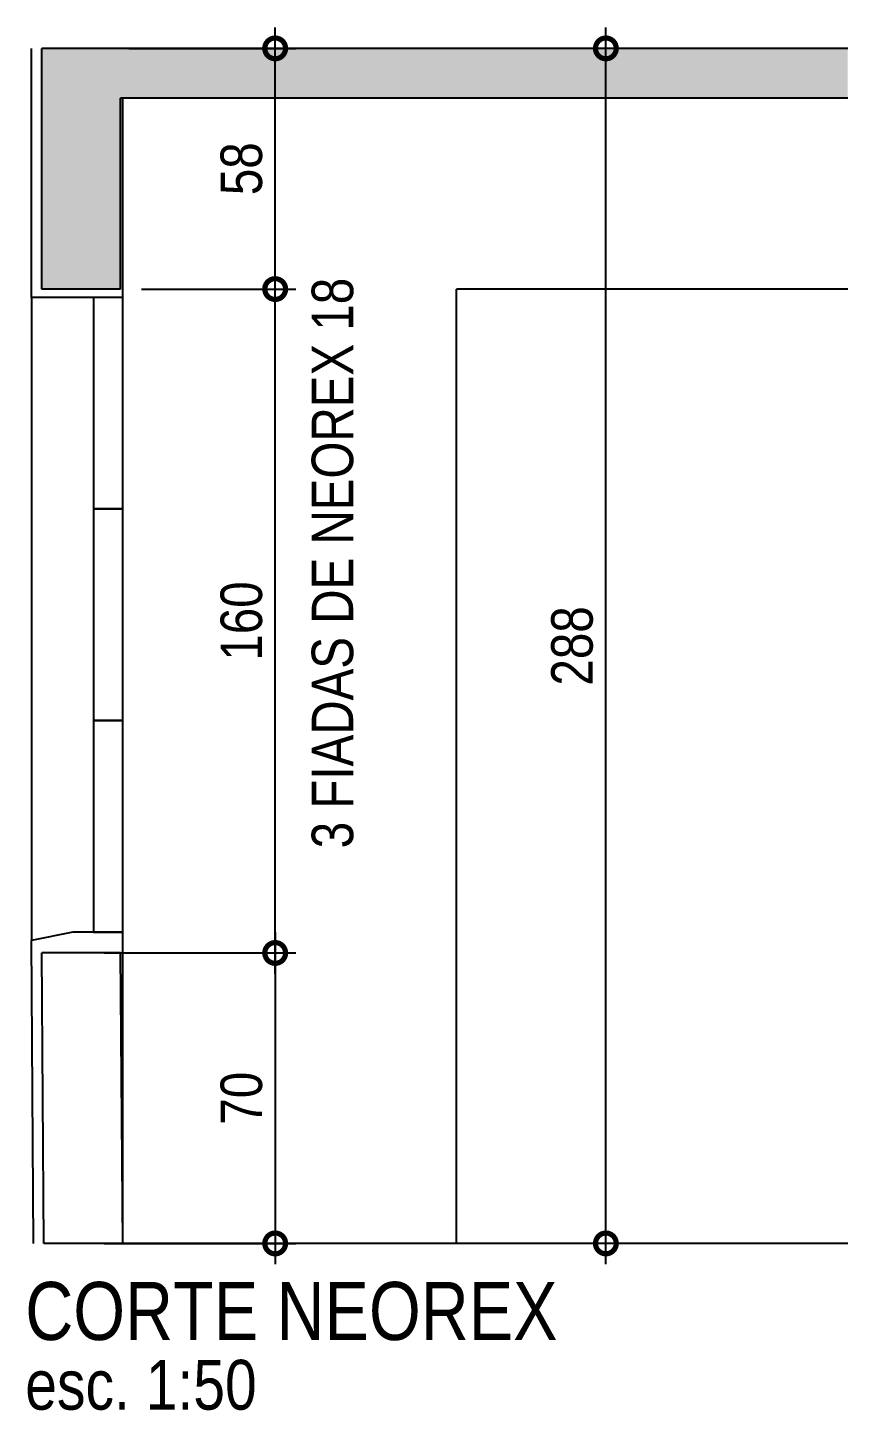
# Model space of a CAD drawing. Header units: metres. Extents: x -133 to 570, y -18 to 184.
# Drawn here: x 83.847 to 85.845, y 20.798 to 24.13 of the extents above; entities that cross this region are included whole.
import ezdxf
from ezdxf.enums import TextEntityAlignment as Align

# ---------------------------------------------------------------- set-up
doc = ezdxf.new("R2010")
doc.units = ezdxf.units.M
for name, color, linetype in [('ARQ-ALV ACAB', 4, 'Continuous'), ('ARQ-AUX1', 1, 'Continuous'), ('ARQ-DIM', 2, 'Continuous'), ('ARQ-TXT', 2, 'Continuous'), ('ARQ-TXT EMBASAM', 2, 'Continuous'), ('ES-CORTE', 2, 'Continuous')]:
    doc.layers.add(name, color=color, linetype=linetype)
doc.styles.add('Adesa', font='ARIALN.TTF')
doc.dimstyles.new('ADESA 1-0050', dxfattribs={"dimtxt": 0.1, "dimasz": 0.1, "dimexe": 0.05, "dimexo": 0.05, "dimgap": 0.03, "dimtad": 1, "dimdec": 1, "dimlfac": 100, "dimzin": 12, "dimtxsty": 'Adesa', "dimblk": 'DOTSMALL', "dimcen": 1, "dimdle": 0.05, "dimclrd": 1, "dimclre": 1, "dimclrt": 256, "dimazin": 3, "dimtm": 1e-09, "dimtfac": 1, "dimtdec": 1, "dimtmove": 1, "dimatfit": 0, "dimldrblk": 'DOTSMALL', "dimfxl": 0.8, "dimtvp": 2, "dimtolj": 1, "dimtzin": 0, "dimarcsym": 0})

# ---------------------------------------------------------------- blocks, each defined once
blk = doc.blocks.new('PL NEOREX 18')
at = {"layer": 'ARQ-AUX1'}
blk.add_lwpolyline([(0, 0), (0.51, 0), (0.51, -0.07), (0, -0.07)], close=True, dxfattribs=at)
blk = doc.blocks.new('_DotSmall')
at = {"color": 0, "linetype": 'ByBlock', "const_width": 0.5}
blk.add_lwpolyline([(-0.0625, 0, 1), (0.0625, 0, 1)], format="xyb", close=True, dxfattribs=at)
blk = doc.blocks.new('*D228')
at = {"layer": 'ARQ-DIM', "color": 1, "lineweight": -2, "transparency": 16777216}
for p, q in [((84.4438, 21.95), (84.4438, 21.15)), ((84.0312, 21.9), (84.4938, 21.9)), ((84.0312, 21.2), (84.4938, 21.2))]:
    blk.add_line(p, q, dxfattribs=at)
at = {"layer": 'Defpoints', "color": 0, "transparency": 16777216}
for p in [(83.9812, 21.9, 0), (83.9812, 21.2, 0), (84.4438, 21.2)]:
    blk.add_point(p, dxfattribs=at)
at = {"layer": 'ARQ-DIM', "color": 1, "lineweight": -2, "transparency": 16777216, "xscale": 0.1, "yscale": 0.1, "zscale": 0.1}
for p, rotation in [((84.4438, 21.9), 90), ((84.4438, 21.2), 270)]:
    blk.add_blockref('_DotSmall', p, dxfattribs=dict(at, rotation=rotation))
at = {"layer": 'ARQ-DIM', "transparency": 16777216, "insert": (84.3628, 21.55), "char_height": 0.1, "attachment_point": 5, "rotation": 90, "style": 'Adesa'}
blk.add_mtext('\\A1;70', dxfattribs=at)
blk = doc.blocks.new('*D229')
at = {"layer": 'ARQ-DIM', "color": 1, "lineweight": -2, "transparency": 16777216}
for p, q in [((84.4438, 21.85), (84.4438, 23.55)), ((84.1212, 23.5), (84.4938, 23.5)), ((84.0812, 21.9), (84.4938, 21.9))]:
    blk.add_line(p, q, dxfattribs=at)
at = {"layer": 'Defpoints', "color": 0, "transparency": 16777216}
for p in [(84.0712, 23.5, 0), (84.4438, 23.5), (84.0312, 21.9)]:
    blk.add_point(p, dxfattribs=at)
at = {"layer": 'ARQ-DIM', "color": 1, "lineweight": -2, "transparency": 16777216, "xscale": 0.1, "yscale": 0.1, "zscale": 0.1}
for p, rotation in [((84.4438, 23.5), 90), ((84.4438, 21.9), 270)]:
    blk.add_blockref('_DotSmall', p, dxfattribs=dict(at, rotation=rotation))
at = {"layer": 'ARQ-DIM', "transparency": 16777216, "insert": (84.3628, 22.7), "char_height": 0.1, "attachment_point": 5, "rotation": 90, "style": 'Adesa'}
blk.add_mtext('\\A1;160', dxfattribs=at)
blk = doc.blocks.new('*D227')
at = {"layer": 'ARQ-DIM', "color": 1, "lineweight": -2, "transparency": 16777216}
for p, q in [((84.4438, 23.45), (84.4438, 24.13)), ((84.0912, 24.08), (84.4938, 24.08)), ((84.1212, 23.5), (84.4938, 23.5))]:
    blk.add_line(p, q, dxfattribs=at)
at = {"layer": 'Defpoints', "color": 0, "transparency": 16777216}
for p in [(84.0412, 24.08, 0), (84.4438, 24.08), (84.0712, 23.5, 0)]:
    blk.add_point(p, dxfattribs=at)
at = {"layer": 'ARQ-DIM', "color": 1, "lineweight": -2, "transparency": 16777216, "xscale": 0.1, "yscale": 0.1, "zscale": 0.1}
for p, rotation in [((84.4438, 24.08), 90), ((84.4438, 23.5), 270)]:
    blk.add_blockref('_DotSmall', p, dxfattribs=dict(at, rotation=rotation))
at = {"layer": 'ARQ-DIM', "transparency": 16777216, "insert": (84.3628, 23.79), "char_height": 0.1, "attachment_point": 5, "rotation": 90, "style": 'Adesa'}
blk.add_mtext('\\A1;58', dxfattribs=at)
blk = doc.blocks.new('*D230')
at = {"layer": 'ARQ-DIM', "color": 1, "lineweight": -2, "transparency": 16777216}
for p, q in [((85.2409, 21.15), (85.2409, 24.13)), ((85.7739, 24.08), (85.1909, 24.08)), ((85.7739, 21.2), (85.1909, 21.2))]:
    blk.add_line(p, q, dxfattribs=at)
at = {"layer": 'Defpoints', "color": 0, "transparency": 16777216}
for p in [(85.2409, 24.08), (85.8239, 24.08, 0), (85.8239, 21.2, 0)]:
    blk.add_point(p, dxfattribs=at)
at = {"layer": 'ARQ-DIM', "color": 1, "lineweight": -2, "transparency": 16777216, "xscale": 0.1, "yscale": 0.1, "zscale": 0.1}
for p, rotation in [((85.2409, 24.08), 90), ((85.2409, 21.2), 270)]:
    blk.add_blockref('_DotSmall', p, dxfattribs=dict(at, rotation=rotation))
at = {"layer": 'ARQ-DIM', "transparency": 16777216, "insert": (85.1598, 22.64), "char_height": 0.1, "attachment_point": 5, "rotation": 90, "style": 'Adesa'}
blk.add_mtext('\\A1;288', dxfattribs=at)
blk = doc.blocks.new('*D231')
at = {"layer": 'ARQ-DIM', "color": 1, "lineweight": -2, "transparency": 16777216}
for p, q in [((85.2409, 21.15), (85.2409, 24.13)), ((85.7739, 24.08), (85.1909, 24.08)), ((85.7946, 21.2), (85.1909, 21.2))]:
    blk.add_line(p, q, dxfattribs=at)
at = {"layer": 'Defpoints', "color": 0, "transparency": 16777216}
for p in [(85.2409, 24.08), (85.8239, 24.08, 0), (85.8446, 21.2, 0)]:
    blk.add_point(p, dxfattribs=at)
at = {"layer": 'ARQ-DIM', "color": 1, "lineweight": -2, "transparency": 16777216, "xscale": 0.1, "yscale": 0.1, "zscale": 0.1}
for p, rotation in [((85.2409, 24.08), 90), ((85.2409, 21.2), 270)]:
    blk.add_blockref('_DotSmall', p, dxfattribs=dict(at, rotation=rotation))
at = {"layer": 'ARQ-DIM', "transparency": 16777216, "insert": (85.1598, 22.64), "char_height": 0.1, "attachment_point": 5, "rotation": 90, "style": 'Adesa'}
blk.add_mtext('\\A1;288', dxfattribs=at)

msp = doc.modelspace()

# ---------------------------------------------------------------- hatches: boundary and pattern name
h = msp.add_hatch(color=8)
h.dxf.hatch_style = 1
h.paths.add_polyline_path([(85.8239, 23.96), (85.8239, 24.08), (83.8812, 24.08), (83.8812, 23.5), (84.0712, 23.5), (84.0712, 23.96)])

# ---------------------------------------------------------------- linework, layer by layer
at = {"layer": 'ARQ-ALV ACAB'}
for p, q in [((83.8562, 23.48, 0), (83.8562, 24.08)), ((84.0762, 23.48, 0), (84.0762, 23.96, 0)), ((84.0762, 23.48, 0), (83.8562, 23.48, 0)), ((83.9562, 21.95), (83.8562, 21.93, 0)), ((83.8612, 21.2, 0), (83.8562, 21.93, 0)), ((84.0762, 21.2, 0), (84.0762, 21.95, 0))]:
    msp.add_line(p, q, dxfattribs=at)
at = {"layer": 'ARQ-ALV ACAB', "elevation": 0}
msp.add_lwpolyline([(84.0762, 21.95), (83.9562, 21.95)], dxfattribs=at)
at = {"layer": 'ARQ-AUX1'}
msp.add_line((84.8812, 21.2, 0), (84.8812, 23.5, 0), dxfattribs=at)
at = {"layer": 'ARQ-AUX1', "elevation": 0}
msp.add_lwpolyline([(85.8239, 23.5), (84.8812, 23.5)], dxfattribs=at)
at = {"layer": 'ARQ-AUX1'}
msp.add_lwpolyline([(83.8562, 23.48), (83.8562, 21.93)], dxfattribs=at)
at = {"layer": 'ES-CORTE'}
for p, q in [((85.8239, 24.08, 0), (83.8812, 24.08, 0)), ((83.8812, 23.5, 0), (83.8812, 24.08, 0)), ((85.8239, 23.96, 0), (84.0712, 23.96, 0)), ((84.0712, 23.5, 0), (84.0712, 23.96, 0)), ((84.0712, 23.5, 0), (83.8812, 23.5, 0)), ((83.8862, 21.2, 0), (83.8812, 21.9, 0)), ((84.0712, 21.9, 0), (83.8812, 21.9, 0)), ((84.0762, 21.2, 0), (84.0712, 21.9, 0)), ((85.8239, 21.2, 0), (84.0712, 21.2, 0))]:
    msp.add_line(p, q, dxfattribs=at)
at = {"layer": 'ES-CORTE', "elevation": 0}
msp.add_lwpolyline([(84.0762, 21.2), (83.8862, 21.2)], dxfattribs=at)

# ---------------------------------------------------------------- block references
at = {"xscale": -1, "rotation": 270}
for p in [(84.0762, 22.97, 0), (84.0762, 22.46, 0), (84.0762, 21.95, 0)]:
    msp.add_blockref('PL NEOREX 18', p, dxfattribs=at)

# ---------------------------------------------------------------- texts
at = {"layer": 'ARQ-TXT', "ltscale": 0.5, "style": 'Adesa'}
for s, height, p in [('CORTE NEOREX', 0.14, (83.8414, 20.9672)), ('esc. 1:50', 0.12, (83.8414, 20.7994))]:
    msp.add_text(s, height=height, dxfattribs=at).set_placement(p)
at = {"layer": 'ARQ-TXT EMBASAM', "style": 'Adesa'}
msp.add_text('3 FIADAS DE NEOREX 18', height=0.1, rotation=90, dxfattribs=at).set_placement((84.6318, 22.8397, -0.0353), align=Align.CENTER)

# ---------------------------------------------------------------- dimensions: what is measured, and where the dimension line sits
at = {"layer": 'ARQ-DIM'}
for base, p1, p2, picture, middle in [((84.4438, 24.08), (84.0712, 23.5, 0), (84.0412, 24.08, 0), '*D227', (84.3628, 23.79)), ((85.2409, 24.08), (85.8239, 21.2, 0), (85.8239, 24.08, 0), '*D230', (85.1598, 22.64)), ((85.2409, 24.08), (85.8446, 21.2, 0), (85.8239, 24.08, 0), '*D231', (85.1598, 22.64)), ((84.4438, 23.5), (84.0312, 21.9), (84.0712, 23.5, 0), '*D229', (84.3628, 22.7)), ((84.4438, 21.2), (83.9812, 21.9, 0), (83.9812, 21.2, 0), '*D228', (84.3628, 21.55))]:
    dim = msp.add_linear_dim(base=base, p1=p1, p2=p2, angle=90, dimstyle='ADESA 1-0050', dxfattribs=at)
    dim.commit()
    dim.dimension.update_dxf_attribs({"geometry": picture, "text_midpoint": middle})

doc.saveas('drawing.dxf')
